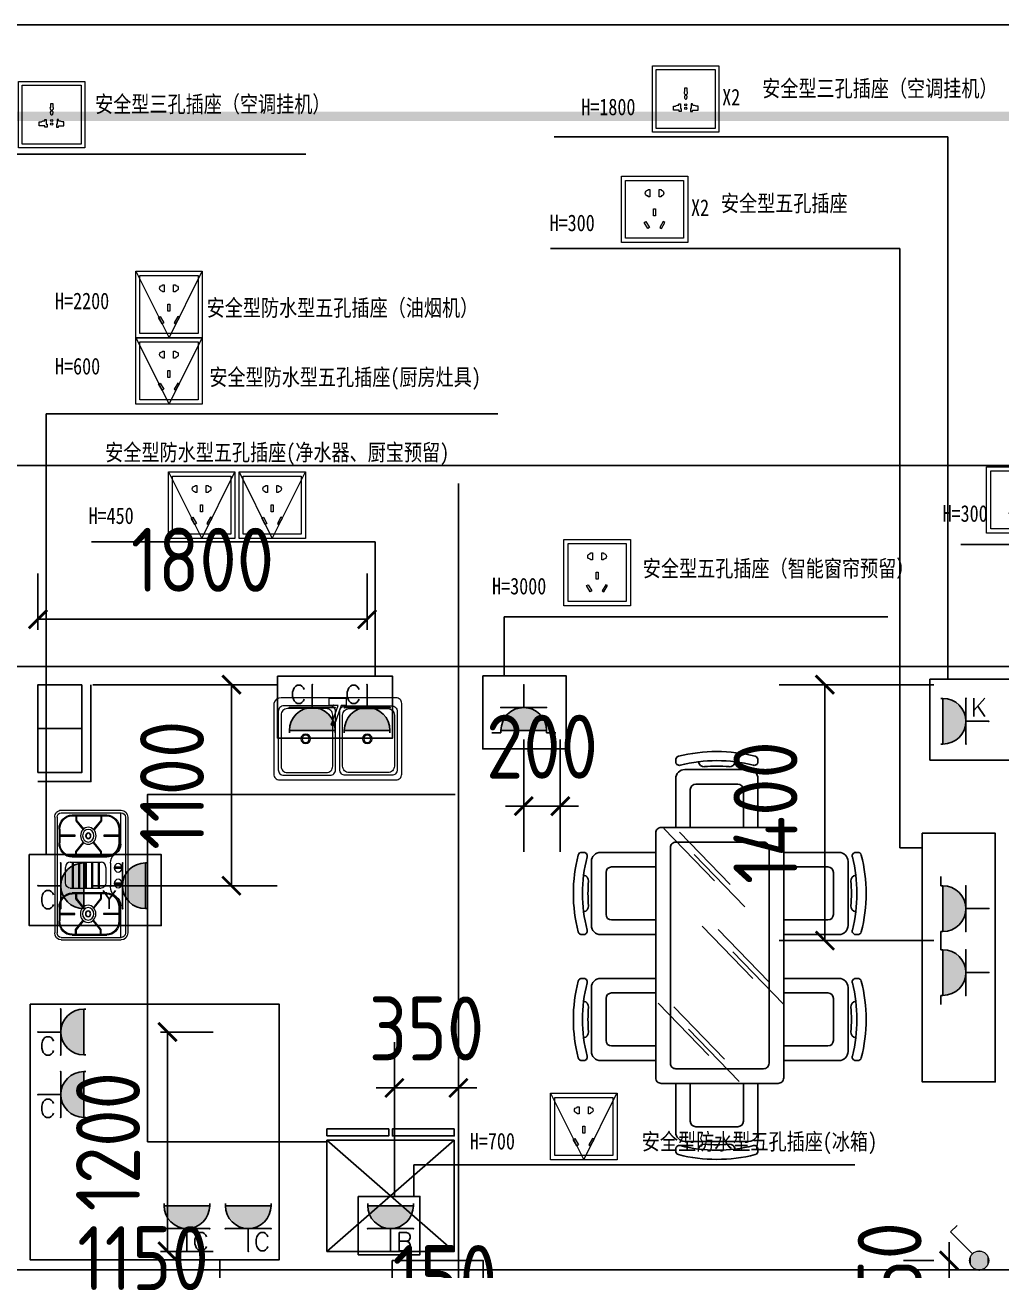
# Model space of a CAD drawing. Extents: x -29700 to 0, y 0 to 131000.
# Drawn here: x -19770 to -14431, y 124188 to 131000 of the extents above; entities that cross this region are included whole.
import ezdxf
from ezdxf.enums import TextEntityAlignment as Align

# ---------------------------------------------------------------- set-up
doc = ezdxf.new("R2010")
doc.units = 0
doc.header["$LTSCALE"] = 1000
doc.header["$MEASUREMENT"] = 0
doc.layers.get('0').update_dxf_attribs({"linetype": 'CONTINUOUS'})
doc.layers.get('Defpoints').update_dxf_attribs({"linetype": 'CONTINUOUS'})
for name, color, linetype, lineweight in [('1-家具、卫生间洁具布置', 8, 'CONTINUOUS', 9), ('1-散水、台阶', 254, 'CONTINUOUS', 9), ('EQUIP-照明', 3, 'CONTINUOUS', 15), ('PS-FNO(图纸空间编号）', 7, 'CONTINUOUS', 15), ('TK-引注', 50, 'CONTINUOUS', 15)]:
    doc.layers.add(name, color=color, linetype=linetype, lineweight=lineweight)
for name, color, linetype in [('DOTE', 1, 'CONTINUOUS'), ('EQUIP-插座', 3, 'CONTINUOUS'), ('TEL_TEXT', 7, 'CONTINUOUS'), ('TK', 4, 'CONTINUOUS'), ('家具', 8, 'CONTINUOUS')]:
    doc.layers.add(name, color=color, linetype=linetype)
doc.styles.add('_TEL_DIM', font='SIMPLEX', dxfattribs={"width": 0.8, "height": 3.5, "bigfont": 'HZTXT'})
doc.styles.add('HZTXT1', font='romans.shx', dxfattribs={"width": 0.7, "bigfont": 'GBHZFS.SHX'})
doc.styles.get("Standard").update_dxf_attribs({"font": 'gbenor.shx', "bigfont": 'gbcbig.shx'})
doc.styles.add('宋体', font='', dxfattribs={"width": 0.75})
doc.styles.get('宋体').set_extended_font_data('SimSun')
doc.dimstyles.get("Standard").update_dxf_attribs({"dimscale": 100, "dimtxt": 3.5, "dimasz": 1, "dimexe": 2.5, "dimexo": 3, "dimgap": 1.5, "dimtad": 1, "dimdec": 0, "dimzin": 0, "dimdsep": 46, "dimtxsty": 'Standard', "dimblk": 'ARCHTICK', "dimcen": 0.09, "dimclrd": 3, "dimclre": 3, "dimclrt": 2, "dimadec": 0, "dimazin": 0, "dimtfac": 1, "dimtdec": 0, "dimtix": 1, "dimtmove": 2, "dimatfit": 3, "dimfxl": 1, "dimtolj": 1, "dimtzin": 0, "dimarcsym": 0})

# ---------------------------------------------------------------- blocks, each defined once
blk = doc.blocks.new('A$C7DEA0922')
at = {"layer": '家具'}
for p, q in [((959.6, 2132.5), (609.6, 2132.5)), ((684.6, 2174.9), (684.6, 2178.1)), ((884.6, 2174.9), (884.6, 2178.1)), ((559.6, 2087.1), (559.6, 2076.8)), ((559.6, 2082.5), (559.6, 1815.6)), ((899.6, 2052.5), (669.6, 2052.5)), ((1009.6, 2076.8), (1009.6, 2087.1)), ((1009.6, 1815.6), (1009.6, 2082.5)), ((639.6, 2022.5), (639.6, 1815.6)), ((929.6, 1815.6), (929.6, 2022.5)), ((494.2, 1809.1), (771.2, 1523)), ((580.5, 1789.3), (857.6, 1503.1)), ((154.4, 1679.6), (144.1, 1679.6)), ((450.4, 1679.6), (148.6, 1679.6)), ((661, 1667.5), (938.1, 1381.4)), ((1150.4, 1679.6), (1452.2, 1679.6)), ((1446.5, 1679.6), (1456.8, 1679.6)), ((98.6, 1629.6), (98.6, 1279.6)), ((178.6, 1569.6), (178.6, 1339.6)), ((450.4, 1599.6), (208.6, 1599.6)), ((1150.4, 1599.6), (1392.2, 1599.6)), ((1422.2, 1569.6), (1422.2, 1339.6)), ((1502.2, 1629.6), (1502.2, 1279.6)), ((56.2, 1554.6), (53, 1554.6)), ((1544.6, 1554.6), (1547.8, 1554.6)), ((56.2, 1354.6), (53, 1354.6)), ((208.6, 1309.6), (450.4, 1309.6)), ((1392.2, 1309.6), (1150.4, 1309.6)), ((1544.6, 1354.6), (1547.8, 1354.6)), ((144.1, 1229.6), (154.4, 1229.6)), ((148.6, 1229.6), (450.4, 1229.6)), ((705.3, 1276.5), (982.3, 990.3)), ((791.6, 1256.6), (1068.6, 970.5)), ((1452.2, 1229.6), (1150.4, 1229.6)), ((1456.8, 1229.6), (1446.5, 1229.6)), ((872.1, 1134.9), (1149.2, 848.7)), ((154.4, 990.2), (144.1, 990.2)), ((450.4, 990.2), (148.6, 990.2)), ((1150.4, 990.2), (1452.2, 990.2)), ((1446.5, 990.2), (1456.8, 990.2)), ((98.6, 940.2), (98.6, 590.2)), ((450.4, 910.2), (208.6, 910.2)), ((1150.4, 910.2), (1392.2, 910.2)), ((1502.2, 940.2), (1502.2, 590.2)), ((56.2, 865.2), (53, 865.2)), ((178.6, 880.2), (178.6, 650.2)), ((463.4, 853.8), (740.4, 567.7)), ((549.7, 834), (826.8, 547.9)), ((1422.2, 880.2), (1422.2, 650.2)), ((1544.6, 865.2), (1547.8, 865.2)), ((630.2, 712.2), (907.3, 426.1)), ((56.2, 665.2), (53, 665.2)), ((208.6, 620.2), (450.4, 620.2)), ((1392.2, 620.2), (1150.4, 620.2)), ((1544.6, 665.2), (1547.8, 665.2)), ((144.1, 540.2), (154.4, 540.2)), ((148.6, 540.2), (450.4, 540.2)), ((1452.2, 540.2), (1150.4, 540.2)), ((1456.8, 540.2), (1446.5, 540.2)), ((559.6, 148.6), (559.6, 415.6)), ((639.6, 208.6), (639.6, 415.6)), ((929.6, 415.6), (929.6, 208.6)), ((1009.6, 415.6), (1009.6, 148.6)), ((559.6, 144.1), (559.6, 154.4)), ((899.6, 178.6), (669.6, 178.6)), ((1009.6, 154.4), (1009.6, 144.1)), ((959.6, 98.6), (609.6, 98.6)), ((684.6, 56.2), (684.6, 53)), ((884.6, 56.2), (884.6, 53))]:
    blk.add_line(p, q, dxfattribs=at)
for points in [[(450.4, 1785.6), (450.4, 445.6, 0.414214), (480.4, 415.6), (1120.4, 415.6, 0.414214), (1150.4, 445.6), (1150.4, 1785.6, 0.414214), (1120.4, 1815.6), (480.4, 1815.6, 0.414214)], [(530.4, 1705.6), (530.4, 525.6, 0.414214), (560.4, 495.6), (1040.4, 495.6, 0.414214), (1070.4, 525.6), (1070.4, 1705.6, 0.414214), (1040.4, 1735.6), (560.4, 1735.6, 0.414214)]]:
    blk.add_lwpolyline(points, format="xyb", close=True, dxfattribs=at)
for centre, radius, start, end in [((579.6, 2185.7), 20, 104.14705, 185.92158), ((529.9, 2180.5), 30, 354.07842, 5.92158), ((784.6, 1372.4), 858.8, 75.85295, 104.14705), ((784.6, 1372.4), 808.8, 75.67863, 104.32137), ((989.6, 2185.7), 20, 354.07842, 75.85295), ((1039.4, 2180.5), 30, 174.07842, 185.92158), ((579.6, 2175.4), 20, 174.07842, 284.32137), ((609.6, 2082.5), 50, 90, 180), ((714.6, 2178.1), 30, 186.02809, 274.96535), ((784.6, 1372.4), 778.8, 85.03465, 94.96535), ((854.6, 2178.1), 30, 265.03465, 353.97191), ((959.6, 2082.5), 50, 360, 90), ((989.6, 2175.4), 20, 255.67863, 5.92158), ((669.6, 2022.5), 30, 90, 180), ((899.6, 2022.5), 30, 360, 90), ((858.7, 1454.6), 858.8, 165.85295, 194.14705), ((45.4, 1659.6), 20, 84.07842, 165.85295), ((50.6, 1709.3), 30, 264.07842, 275.92158), ((858.7, 1454.6), 808.8, 165.67863, 194.32137), ((55.8, 1659.6), 20, 345.67863, 95.92158), ((148.6, 1629.6), 50, 90, 180), ((1452.2, 1629.6), 50, 0, 90), ((1545.1, 1659.6), 20, 84.07842, 194.32137), ((742.1, 1454.6), 808.8, 345.67863, 14.32137), ((1550.3, 1709.3), 30, 264.07842, 275.92158), ((1555.4, 1659.6), 20, 14.14705, 95.92158), ((742.1, 1454.6), 858.8, 345.85295, 14.14705), ((208.6, 1569.6), 30, 90, 180), ((1392.2, 1569.6), 30, 0, 90), ((53, 1524.6), 30, 355.03465, 83.97191), ((858.7, 1454.6), 778.8, 175.03465, 184.96535), ((1547.8, 1524.6), 30, 96.02809, 184.96535), ((742.1, 1454.6), 778.8, 355.03465, 4.96535), ((53, 1384.6), 30, 276.02809, 4.96535), ((1547.8, 1384.6), 30, 175.03465, 263.97191), ((208.6, 1339.6), 30, 180, 270), ((1392.2, 1339.6), 30, 270, 0), ((45.4, 1249.6), 20, 194.14705, 275.92158), ((50.6, 1199.9), 30, 84.07842, 95.92158), ((55.8, 1249.6), 20, 264.07842, 14.32137), ((148.6, 1279.6), 50, 180, 270), ((1452.2, 1279.6), 50, 270, 0), ((1545.1, 1249.6), 20, 165.67863, 275.92158), ((1550.3, 1199.9), 30, 84.07842, 95.92158), ((1555.4, 1249.6), 20, 264.07842, 345.85295), ((858.7, 765.2), 858.8, 165.85295, 194.14705), ((45.4, 970.2), 20, 84.07842, 165.85295), ((50.6, 1020), 30, 264.07842, 275.92158), ((858.7, 765.2), 808.8, 165.67863, 194.32137), ((55.8, 970.2), 20, 345.67863, 95.92158), ((148.6, 940.2), 50, 90, 180), ((1452.2, 940.2), 50, 0, 90), ((1545.1, 970.2), 20, 84.07842, 194.32137), ((742.1, 765.2), 808.8, 345.67863, 14.32137), ((1550.3, 1020), 30, 264.07842, 275.92158), ((1555.4, 970.2), 20, 14.14705, 95.92158), ((742.1, 765.2), 858.8, 345.85295, 14.14705), ((208.6, 880.2), 30, 90, 180), ((1392.2, 880.2), 30, 0, 90), ((53, 835.2), 30, 355.03465, 83.97191), ((858.7, 765.2), 778.8, 175.03465, 184.96535), ((1547.8, 835.2), 30, 96.02809, 184.96535), ((742.1, 765.2), 778.8, 355.03465, 4.96535), ((53, 695.2), 30, 276.02809, 4.96535), ((1547.8, 695.2), 30, 175.03465, 263.97191), ((208.6, 650.2), 30, 180, 270), ((1392.2, 650.2), 30, 270, 0), ((45.4, 560.2), 20, 194.14705, 275.92158), ((55.8, 560.2), 20, 264.07842, 14.32137), ((148.6, 590.2), 50, 180, 270), ((1452.2, 590.2), 50, 270, 0), ((1545.1, 560.2), 20, 165.67863, 275.92158), ((1555.4, 560.2), 20, 264.07842, 345.85295), ((50.6, 510.5), 30, 84.07842, 95.92158), ((1550.3, 510.5), 30, 84.07842, 95.92158), ((669.6, 208.6), 30, 180, 270), ((899.6, 208.6), 30, 270, 0), ((609.6, 148.6), 50, 180, 270), ((959.6, 148.6), 50, 270, 0), ((579.6, 55.8), 20, 75.67863, 185.92158), ((784.6, 858.7), 808.8, 255.67863, 284.32137), ((714.6, 53), 30, 85.03465, 173.97191), ((784.6, 858.7), 778.8, 265.03465, 274.96535), ((854.6, 53), 30, 6.02809, 94.96535), ((989.6, 55.8), 20, 354.07842, 104.32137), ((579.6, 45.4), 20, 174.07842, 255.85295), ((529.9, 50.6), 30, 354.07842, 5.92158), ((784.6, 858.7), 858.8, 255.85295, 284.14705), ((989.6, 45.4), 20, 284.14705, 5.92158), ((1039.4, 50.6), 30, 174.07842, 185.92158)]:
    blk.add_arc(centre, radius, start, end, dxfattribs=at)
blk = doc.blocks.new('A$C1492080E')
at = {"layer": '家具'}
for p, q in [((670, 0), (62.5, 696)), ((670, 696), (62.5, 0))]:
    blk.add_line(p, q, dxfattribs=at)
for points in [[(38.2, 696), (0, 696), (0, 358), (38.2, 358)], [(62.5, 0), (670, 0), (670, 696), (62.5, 696)], [(0, 0), (38.2, 0), (38.2, 338), (0, 338)]]:
    blk.add_lwpolyline(points, close=True, dxfattribs=at)
blk = doc.blocks.new('A$C750C4C91')
at = {"layer": '1-散水、台阶', "color": 0, "extrusion": (0, 0, -1)}
for points in [[(-700, 407.5), (-700, 418.2, -0.414214), (-668.5, 449.7), (-41.5, 449.7, -0.354124), (0, 418.2), (0, 31.5, -0.414214), (-31.5, 0), (-668.5, 0, -0.414214), (-700, 31.5), (-700, 407.5)], [(-316.9, 308.8), (-317.2, 309.5), (-352.3, 407.3), (-330.4, 407.3, 0.057541), (-326.1, 409.4), (-326.1, 407.3), (-303.4, 407.3), (-303.4, 447.7), (-326.1, 447.7), (-326.1, 446.3, 0.168143), (-330.6, 447.7), (-397.1, 447.7), (-397.1, 407.3), (-369.5, 407.3), (-332.4, 304), (-332.1, 303.3)]]:
    blk.add_lwpolyline(points, format="xyb", dxfattribs=at)
for points in [[(-54.9, 25.3), (-308.1, 25.3, -0.414214), (-338.1, 55.3), (-338.1, 375, -0.414214), (-308.1, 405), (-54.9, 405, -0.414214), (-24.9, 375), (-24.9, 55.3, -0.414214)], [(-74.9, 40.3), (-288.1, 40.3, -0.414214), (-323.1, 75.3), (-323.1, 355, -0.414214), (-288.1, 390), (-74.9, 390, -0.414214), (-39.9, 355), (-39.9, 75.3, -0.414214)], [(-645, 25.3), (-391.8, 25.3, 0.414214), (-361.8, 55.3), (-361.8, 375, 0.414214), (-391.8, 405), (-645, 405, 0.414214), (-675, 375), (-675, 55.3, 0.414214)], [(-625, 40.3), (-411.8, 40.3, 0.414214), (-376.8, 75.3), (-376.8, 355, 0.414214), (-411.8, 390), (-625, 390, 0.414214), (-660, 355), (-660, 75.3, 0.414214)]]:
    blk.add_lwpolyline(points, format="xyb", close=True, dxfattribs=at)
for centre, radius in [((-175, 224.7), 26), ((-175, 224.7), 19.5), ((-511.9, 224.7), 26), ((-511.9, 224.7), 19.5)]:
    blk.add_circle(centre, radius, dxfattribs=at)
for centre, radius, start, end in [((-324.1, 304.9), 9.11, 209.09018, 10.45701), ((-320.6, 305), 5.61, 15.60113, 52.94879), ((-324.3, 305.3), 8.13, 194.72799, 24.8192), ((-327, 302.7), 5.61, 166.5984, 203.94606)]:
    blk.add_arc(centre, radius, start, end, dxfattribs=at)
blk = doc.blocks.new('140-100base（标准层）$0$双炉平面')
for p, q in [((-355, 364.4), (-355, 137.8)), ((-341, 364.4), (-341, 137.8)), ((316, 400), (-316, 400)), ((316, 387.2), (-316, 387.2)), ((-176.1, 376.4), (-251, 376.4)), ((-176.1, 371.4), (-251, 371.4)), ((-209.7, 371.4), (-214.9, 371.4)), ((-214.9, 371.4), (-214.9, 289.4)), ((-209.7, 289.6), (-209.7, 371.4)), ((-42.1, 341.4), (42.1, 341.4)), ((251, 376.4), (176.1, 376.4)), ((251, 371.4), (176.1, 371.4)), ((217.4, 370.4), (212.3, 370.4)), ((212.3, 370.4), (212.3, 288.4)), ((217.4, 288.6), (217.4, 370.4)), ((341, 364.4), (341, 137.8)), ((355, 364.4), (355, 137.8)), ((-329.1, 305.3), (-329.1, 115.5)), ((-323.6, 305.3), (-323.6, 115.5)), ((-323.6, 285.4), (-297.6, 285.4)), ((-323.6, 281.2), (-299.4, 281.2)), ((-299.4, 281.2), (-251.6, 242.2)), ((-297.6, 285.4), (-248.5, 245.4)), ((-214.9, 289.4), (-209.7, 289.6)), ((-130.8, 285.4), (-179.9, 245.4)), ((-129, 281.2), (-176.8, 242.2)), ((-103.6, 285.4), (-130.8, 285.4)), ((-103.6, 281.2), (-129, 281.2)), ((-103.6, 115.5), (-103.6, 305.3)), ((-98.1, 115.5), (-98.1, 305.3)), ((-71.4, 314.8), (-71.4, 146.5)), ((71.4, 305), (-71.4, 305)), ((-71.4, 297.5), (71.4, 297.5)), ((71.4, 314.8), (71.4, 146.5)), ((98.1, 115.5), (98.1, 305.3)), ((103.6, 115.5), (103.6, 305.3)), ((103.6, 284.4), (129.5, 284.4)), ((103.6, 280.2), (127.8, 280.2)), ((127.8, 280.2), (175.6, 241.2)), ((129.5, 284.4), (178.7, 244.4)), ((212.3, 288.4), (217.4, 288.6)), ((296.4, 284.4), (247.2, 244.4)), ((298.2, 280.2), (250.3, 241.2)), ((323.6, 284.4), (296.4, 284.4)), ((323.6, 280.2), (298.2, 280.2)), ((323.6, 305.3), (323.6, 115.5)), ((329.1, 305.3), (329.1, 115.5)), ((-248.5, 245.4), (-251.6, 242.2)), ((-176.8, 242.2), (-179.9, 245.4)), ((71.4, 269.7), (-71.4, 269.7)), ((-71.4, 262.2), (71.4, 262.2)), ((71.4, 233.3), (-71.4, 233.3)), ((-71.4, 225.8), (71.4, 225.8)), ((178.7, 244.4), (175.6, 241.2)), ((250.3, 241.2), (247.2, 244.4)), ((-355, 137.8), (-355, 35.6)), ((-341, 137.8), (-341, 35.6)), ((-323.6, 149.5), (-299.4, 149.5)), ((-323.6, 145.3), (-297.6, 145.3)), ((-299.4, 149.5), (-251.6, 188.5)), ((-297.6, 145.3), (-248.5, 185.3)), ((-251.6, 188.5), (-248.5, 185.3)), ((-179.9, 185.3), (-176.8, 188.5)), ((-130.8, 145.3), (-179.9, 185.3)), ((-129, 149.5), (-176.8, 188.5)), ((-103.6, 145.3), (-130.8, 145.3)), ((-103.6, 149.5), (-129, 149.5)), ((71.4, 198), (-71.4, 198)), ((-71.4, 190.5), (71.4, 190.5)), ((71.4, 161.6), (-71.4, 161.6)), ((-71.4, 154.1), (71.4, 154.1)), ((103.6, 148.5), (127.8, 148.5)), ((103.6, 144.3), (129.5, 144.3)), ((127.8, 148.5), (175.6, 187.5)), ((129.5, 144.3), (178.7, 184.3)), ((175.6, 187.5), (178.7, 184.3)), ((247.2, 184.3), (250.3, 187.5)), ((296.4, 144.3), (247.2, 184.3)), ((298.2, 148.5), (250.3, 187.5)), ((323.6, 144.3), (296.4, 144.3)), ((323.6, 148.5), (298.2, 148.5)), ((341, 137.8), (341, 35.6)), ((355, 137.8), (355, 35.6)), ((-209.4, 132.9), (-214.6, 132.9)), ((-214.6, 132.9), (-214.6, 49.5)), ((-209.4, 49.5), (-209.4, 132.9)), ((-118.4, 63.7), (-113.4, 70.8)), ((64.9, 95.4), (-64, 95.4)), ((-44.7, 73.5), (-50.7, 73.5)), ((-50.7, 73.5), (-50.7, 33.3)), ((-44.7, 33.3), (-44.7, 73.5)), ((42.1, 119.8), (-42.1, 119.8)), ((42.9, 73.5), (36.9, 73.5)), ((36.9, 73.5), (36.9, 33.3)), ((42.9, 33.3), (42.9, 73.5)), ((114.2, 70.8), (119.3, 63.7)), ((217.8, 131.9), (212.6, 131.9)), ((212.6, 131.9), (212.6, 48.5)), ((217.8, 48.5), (217.8, 131.9)), ((-341, 39.1), (-167.7, 39.1)), ((316, 12.8), (-316, 12.8)), ((316, 0), (-316, 0)), ((-176.1, 49.4), (-251, 49.4)), ((-176.1, 44.4), (-251, 44.4)), ((-214.6, 49.5), (-209.4, 49.5)), ((-50.7, 33.3), (-44.7, 33.3)), ((36.9, 33.3), (42.9, 33.3)), ((168.6, 39.1), (341, 39.1)), ((251, 49.4), (176.1, 49.4)), ((251, 44.4), (176.1, 44.4)), ((212.6, 48.5), (217.8, 48.5))]:
    blk.add_line(p, q)
at = {"extrusion": (0, 0, -1)}
for centre, major_axis, start_param, end_param in [((-316, 364.4), (39, 0), 3.141593, 4.712389), ((-316, 364.4), (-25, 0), 0, 1.570796), ((-251, 305.3), (-78, 0), 0, 1.570796), ((-251, 305.3), (-72.6, 0), 0, 1.570796), ((-176.1, 305.3), (78, 0), -1.570796, 0), ((-176.1, 305.3), (72.6, 0), -1.570796, 0), ((-42.1, 314.8), (29.3, 0), 3.141593, 4.712389), ((176.1, 305.3), (-78, 0), 0, 1.570796), ((176.1, 305.3), (-72.6, 0), 0, 1.570796), ((251, 305.3), (78, 0), -1.570796, 0), ((251, 305.3), (72.6, 0), -1.570796, 0), ((316, 364.4), (-39, 0), 1.570796, 3.141593), ((316, 364.4), (25, 0), -1.570796, 0), ((-42.1, 146.5), (-29.3, 0), 4.712389, 6.283185), ((-251, 115.5), (78, 0), 1.570796, 3.141593), ((-251, 115.5), (72.6, 0), 1.570796, 3.141593), ((-251, 115.5), (72.6, 0), 1.570796, 3.141593), ((-176.1, 115.5), (-72.6, 0), 3.141593, 4.712389), ((-176.1, 115.5), (-78, 0), 3.141593, 4.712389), ((-64, 42.1), (-58.5, 0), 0.568812, 1.570796), ((-46.1, 53), (23.1, 0), 1.570796326794903, 7.853981633974489), ((39.6, 53), (23.1, 0), 1.570796326794887, 7.853981633974474), ((64.9, 42.1), (58.5, 0), -1.570796, -0.568812), ((176.1, 115.5), (78, 0), 1.570796, 3.141593), ((176.1, 115.5), (72.6, 0), 1.570796, 3.141593), ((251, 115.5), (-72.6, 0), 3.141593, 4.712389), ((251, 115.5), (-78, 0), 3.141593, 4.712389), ((-316, 35.6), (-39, 0), 4.712389, 6.283185), ((-316, 35.6), (25, 0), 1.570796, 3.141593), ((-167.7, 92.4), (-58.5, 0), 3.710405, 4.712389), ((168.6, 92.4), (58.5, 0), 1.570796, 2.57278), ((316, 35.6), (-25, 0), 3.141593, 4.712389), ((316, 35.6), (39, 0), 0, 1.570796)]:
    blk.add_ellipse(centre, major_axis=major_axis, ratio=0.911111, start_param=start_param, end_param=end_param, dxfattribs=at)
for centre, major_axis, start_param, end_param in [((42.1, 314.8), (-29.3, 0), 3.141593, 4.712389), ((42.1, 146.5), (29.3, 0), 4.712389, 6.283185)]:
    blk.add_ellipse(centre, major_axis=major_axis, ratio=0.911111, start_param=start_param, end_param=end_param)
for centre, major_axis in [((-212.1, 217.2), (-46.7, 0)), ((-212.1, 217.2), (-34.2, 0)), ((-212.1, 217.2), (-16, 0)), ((-212.1, 217.2), (-13.8, 0)), ((215, 216.2), (-46.7, 0)), ((215, 216.2), (-34.2, 0)), ((215, 216.2), (-16, 0)), ((215, 216.2), (-13.8, 0))]:
    blk.add_ellipse(centre, major_axis=major_axis, ratio=0.911111, dxfattribs=at)
blk = doc.blocks.new('；u；')
at = {"color": 251}
blk.add_lwpolyline([(69126.2, -74798.5), (64726.2, -74798.5), (64726.2, -62398.5), (78926.2, -62398.5), (78926.2, -74798.5), (74526.2, -74798.5)], dxfattribs=at)
at = {"layer": '1-家具、卫生间洁具布置', "color": 251, "lineweight": -3}
for points in [[(69466.2, -63598.5), (69226.2, -63598.5), (69226.2, -63838.5), (69466.2, -63838.5)], [(69466.2, -63838.5), (69226.2, -63838.5), (69226.2, -64078.5), (69466.2, -64078.5)]]:
    blk.add_lwpolyline(points, close=True, dxfattribs=at)
blk.add_lwpolyline([(69226.2, -64128.5), (69516.2, -64128.5), (69516.2, -63598.5)], dxfattribs=at)
at = {"layer": 'DOTE', "color": 251}
for p, q in [((71526.2, -66898.5), (71526.2, -62498.5)), ((64826.2, -63498.5), (78826.2, -63498.5)), ((64826.2, -66798.5), (78826.2, -66798.5))]:
    blk.add_line(p, q, dxfattribs=at)
at = {"layer": '家具', "color": 251}
blk.add_lwpolyline([(71507.4, -64198.5), (69826.2, -64198.5), (69826.2, -66098.5), (70806.6, -66098.5)], dxfattribs=at)
at = {"layer": '1-家具、卫生间洁具布置', "color": 251, "lineweight": -3}
blk.add_blockref('A$C750C4C91', (70515.6, -64119.3), dxfattribs=at)
at = {"layer": '1-家具、卫生间洁具布置', "color": 251, "lineweight": -3, "rotation": 90.00002347127139}
blk.add_blockref('140-100base（标准层）$0$双炉平面', (69717.7, -64639.8), dxfattribs=at)
at = {"layer": '1-家具、卫生间洁具布置', "color": 251, "lineweight": -3, "xscale": -1, "rotation": 90}
blk.add_blockref('A$C1492080E', (71502.6, -66028.4), dxfattribs=at)
at = {"layer": '家具', "color": 251}
blk.add_blockref('A$C7DEA0922', (72154.6, -66195.1), dxfattribs=at)
blk = doc.blocks.new('$equip$00001240')
for p, q in [((-0.5, 1.05), (-0.7, 1.05)), ((-0.5, 1.05), (-0.5, 1)), ((-0.5, 1), (0.5, 1)), ((0.5, 1.05), (0.7, 1.05)), ((0.5, 1.05), (0.5, 1)), ((-0.5, 0.5), (0.5, 0.5)), ((0, 0.5), (0, 0))]:
    blk.add_line(p, q)
blk.add_arc((0, 1), 0.5, 180, 0)
for points in [[(0.433, 0.75), (-0.433, 0.75), (0.5, 1), (-0.5, 1)], [(0.25, 0.567), (-0.25, 0.567), (0.433, 0.75), (-0.433, 0.75)], [(0, 0.5), (0, 0.5), (0.25, 0.567), (-0.25, 0.567)]]:
    blk.add_solid(points)
at = {"layer": 'EQUIP-照明'}
for p in [(0, 1), (-0.5, 0.5), (0.5, 0.5), (0, 0)]:
    blk.add_point(p, dxfattribs=at)
at = {"layer": 'EQUIP-照明', "flags": 9}
blk.add_attdef('A', (0, 0), '', height=0.00002, dxfattribs=at)
blk = doc.blocks.new('_ArchTick')
at = {"color": 0, "linetype": 'ByBlock', "const_width": 0.15}
blk.add_lwpolyline([(-0.5, -0.5), (0.5, 0.5)], dxfattribs=at)
blk = doc.blocks.new('*D64')
at = {"color": 3, "lineweight": -2, "transparency": 16777216}
for p, q in [((-14798.9, 127390.7), (-15644.8, 127390.7)), ((-15394.8, 127390.7), (-15394.8, 125990.7)), ((-14798.9, 125990.7), (-15644.8, 125990.7))]:
    blk.add_line(p, q, dxfattribs=at)
at = {"layer": 'Defpoints', "color": 0, "transparency": 16777216}
for p in [(-14498.9, 127390.7), (-15394.8, 125990.7), (-14498.9, 125990.7)]:
    blk.add_point(p, dxfattribs=at)
at = {"color": 3, "lineweight": -2, "transparency": 16777216, "xscale": 100, "yscale": 100, "zscale": 100}
for p, rotation in [((-15394.8, 127390.7), 90), ((-15394.8, 125990.7), 270)]:
    blk.add_blockref('_ArchTick', p, dxfattribs=dict(at, rotation=rotation))
at = {"color": 2, "transparency": 16777216, "insert": (-15719.8, 126690.7), "char_height": 350, "attachment_point": 5, "rotation": 90}
blk.add_mtext('\\A1;1400', dxfattribs=at)
blk = doc.blocks.new('*D72')
at = {"color": 3, "lineweight": -2, "transparency": 16777216}
for p, q in [((-17041.9, 127090.7), (-17041.9, 126476.6)), ((-16841.9, 127090.7), (-16841.9, 126476.6)), ((-17041.9, 126726.6), (-17141.9, 126726.6)), ((-16841.9, 126726.6), (-17041.9, 126726.6)), ((-16841.9, 126726.6), (-16741.9, 126726.6))]:
    blk.add_line(p, q, dxfattribs=at)
at = {"layer": 'Defpoints', "color": 0, "transparency": 16777216}
for p in [(-17041.9, 127390.7), (-16841.9, 127390.7), (-17041.9, 126726.6)]:
    blk.add_point(p, dxfattribs=at)
at = {"color": 3, "lineweight": -2, "transparency": 16777216, "xscale": 100, "yscale": 100, "zscale": 100}
blk.add_blockref('_ArchTick', (-17041.9, 126726.6), dxfattribs=at)
at = {"color": 3, "lineweight": -2, "transparency": 16777216, "xscale": 100, "yscale": 100, "zscale": 100, "rotation": 180}
blk.add_blockref('_ArchTick', (-16841.9, 126726.6), dxfattribs=at)
at = {"color": 2, "transparency": 16777216, "insert": (-16941.9, 127051.6), "char_height": 350, "attachment_point": 5}
blk.add_mtext('\\A1;200', dxfattribs=at)
blk = doc.blocks.new('$equip$00001764')
for p, q in [((-0.5, 1.05), (-0.5, 1)), ((-0.5, 1), (0.5, 1)), ((0.5, 1.05), (0.5, 1)), ((0.5, 0.5), (-0.5, 0.5)), ((0, 0.5), (0, 0))]:
    blk.add_line(p, q)
blk.add_arc((0, 1), 0.5, 180, 0)
for p in [(-0.5, 0.5), (0.5, 0.5), (0, 0)]:
    blk.add_point(p)
for points in [[(0.433, 0.75), (-0.433, 0.75), (0.5, 1), (-0.5, 1)], [(0.25, 0.567), (-0.25, 0.567), (0.433, 0.75), (-0.433, 0.75)], [(0, 0.5), (0, 0.5), (0.25, 0.567), (-0.25, 0.567)]]:
    blk.add_solid(points)
at = {"color": 7, "style": '_TEL_DIM'}
blk.add_attdef('$TEXT$', text='', height=0.4, dxfattribs=at).set_placement((0.303, 0.211), align=Align.MIDDLE_CENTER)
at = {"color": 7, "style": '_TEL_DIM', "flags": 1}
blk.add_attdef('A', text='', height=0.00002, dxfattribs=at).set_placement((0, 0), align=Align.MIDDLE_CENTER)
blk = doc.blocks.new('VGT')
at = {"color": 8, "linetype": 'ByBlock'}
for p, q in [((4710.47, -222.1), (4710.23, -222.1)), ((4710.23, -222.1), (4710.23, -222.41)), ((4710.31, -222.77), (4710.31, -222.66)), ((4710.39, -222.77), (4710.39, -222.66)), ((4710.47, -222.41), (4710.47, -222.1)), ((4709.23, -224.1), (4709.23, -223.74)), ((4709.23, -223.74), (4709.42, -223.74)), ((4709.73, -223.65), (4709.73, -223.51)), ((4709.73, -223.51), (4709.86, -223.51)), ((4709.86, -223.51), (4709.86, -223.95)), ((4709.86, -223.95), (4709.93, -223.95)), ((4709.93, -223.95), (4709.93, -224.21)), ((4710.84, -223.95), (4710.77, -223.95)), ((4710.77, -223.95), (4710.77, -224.21)), ((4710.97, -223.51), (4710.84, -223.51)), ((4710.84, -223.51), (4710.84, -223.95)), ((4710.97, -223.65), (4710.97, -223.51)), ((4711.46, -223.74), (4711.28, -223.74)), ((4711.46, -224.1), (4711.46, -223.74)), ((4709.74, -224.1), (4709.23, -224.1)), ((4709.74, -224.21), (4709.74, -224.1)), ((4709.93, -224.21), (4709.74, -224.21)), ((4710.77, -224.21), (4710.96, -224.21)), ((4710.96, -224.21), (4710.96, -224.1)), ((4710.96, -224.1), (4711.46, -224.1))]:
    blk.add_line(p, q, dxfattribs=at)
at = {"color": 4, "linetype": 'ByBlock'}
blk.add_lwpolyline([(4707.35, -220.07), (4713.35, -220.07), (4713.35, -226.07), (4707.35, -226.07)], close=True, dxfattribs=at)
at = {"color": 8, "linetype": 'ByBlock'}
blk.add_lwpolyline([(4707.68, -220.4), (4713.02, -220.4), (4713.02, -225.74), (4707.68, -225.74)], close=True, dxfattribs=at)
for centre in [(4710.35, -223.61), (4710.35, -223.93)]:
    blk.add_circle(centre, 0.102, dxfattribs=at)
for centre, radius, start, end in [((4710.35, -222.51), 0.158, 139.52, 254.4882), ((4710.34, -222.89), 0.123, 106.1346, 217.7774), ((4710.35, -222.51), 0.158, 285.5118, 40.48), ((4710.36, -222.89), 0.123, 322.2226, 73.8654), ((4709.67, -224.08), 0.426, 82.5419, 126.8427), ((4710.65, -222.9), 0.412, 189.4104, 205.0196), ((4710.36, -223), 0.11, 223.6839, 266.1864), ((4710.34, -223), 0.11, 273.8136, 316.3161), ((4710.05, -222.9), 0.412, 334.9804, 350.5896), ((4711.03, -224.08), 0.426, 53.1573, 97.4581)]:
    blk.add_arc(centre, radius, start, end, dxfattribs=at)
blk = doc.blocks.new('A$C1DE95F60')
at = {"color": 4, "linetype": 'ByBlock'}
blk.add_lwpolyline([(-8, 6), (-8, 0), (-2, 0), (-2, 6)], close=True, dxfattribs=at)
at = {"color": 8, "linetype": 'ByBlock'}
for points in [[(-7.62, 5.62), (-7.62, 0.38), (-2.37, 0.38), (-2.37, 5.62)], [(-4.9, 3.04), (-5.08, 3.04), (-5.08, 2.4), (-4.9, 2.4)], [(-5.93, 1.82), (-5.78, 1.9), (-5.46, 1.35), (-5.61, 1.26)], [(-4.05, 1.82), (-4.2, 1.9), (-4.52, 1.35), (-4.37, 1.26)]]:
    blk.add_lwpolyline(points, close=True, dxfattribs=at)
for points in [[(-5.58, 4.72, 1), (-5.58, 4.21), (-5.58, 4.14), (-5.41, 4.14), (-5.41, 4.78), (-5.58, 4.78)], [(-4.4, 4.72), (-4.4, 4.78), (-4.57, 4.78), (-4.57, 4.14), (-4.4, 4.14), (-4.4, 4.21, 1)]]:
    blk.add_lwpolyline(points, format="xyb", close=True, dxfattribs=at)
blk = doc.blocks.new('*D100')
at = {"color": 3, "lineweight": -2, "transparency": 16777216}
for p, q in [((-14715.7, 124240.6), (-14715.7, 124340.6)), ((-14798.9, 124240.6), (-14965.7, 124240.6)), ((-14715.7, 124090.7), (-14715.7, 124240.6)), ((-14798.9, 124090.7), (-14965.7, 124090.7)), ((-14715.7, 124090.7), (-14715.7, 123990.7))]:
    blk.add_line(p, q, dxfattribs=at)
at = {"layer": 'Defpoints', "color": 0, "transparency": 16777216}
for p in [(-14715.7, 124240.6), (-14498.9, 124240.6), (-14498.9, 124090.7)]:
    blk.add_point(p, dxfattribs=at)
at = {"color": 3, "lineweight": -2, "transparency": 16777216, "xscale": 100, "yscale": 100, "zscale": 100}
for p, rotation in [((-14715.7, 124240.6), 270), ((-14715.7, 124090.7), 90)]:
    blk.add_blockref('_ArchTick', p, dxfattribs=dict(at, rotation=rotation))
at = {"color": 2, "transparency": 16777216, "insert": (-15040.7, 124165.6), "char_height": 350, "attachment_point": 5, "rotation": 90}
blk.add_mtext('\\A1;150', dxfattribs=at)
blk = doc.blocks.new('*D101')
at = {"color": 3, "lineweight": -2, "transparency": 16777216}
for p, q in [((-17548.9, 123825.3), (-17648.9, 123825.3)), ((-17398.9, 123825.3), (-17548.9, 123825.3)), ((-17548.9, 123790.7), (-17548.9, 123575.3)), ((-17398.9, 123825.3), (-17298.9, 123825.3)), ((-17398.9, 123790.7), (-17398.9, 123575.3))]:
    blk.add_line(p, q, dxfattribs=at)
at = {"layer": 'Defpoints', "color": 0, "transparency": 16777216}
for p in [(-17548.9, 124090.7), (-17398.9, 124090.7), (-17548.9, 123825.3)]:
    blk.add_point(p, dxfattribs=at)
at = {"color": 3, "lineweight": -2, "transparency": 16777216, "xscale": 100, "yscale": 100, "zscale": 100}
blk.add_blockref('_ArchTick', (-17548.9, 123825.3), dxfattribs=at)
at = {"color": 3, "lineweight": -2, "transparency": 16777216, "xscale": 100, "yscale": 100, "zscale": 100, "rotation": 180}
blk.add_blockref('_ArchTick', (-17398.9, 123825.3), dxfattribs=at)
at = {"color": 2, "transparency": 16777216, "insert": (-17473.9, 124150.3), "char_height": 350, "attachment_point": 5}
blk.add_mtext('\\A1;150', dxfattribs=at)
blk = doc.blocks.new('$equip$00001962')
for p, q in [((0.147, 0.356), (0.625, 0.833)), ((0.625, 0.833), (0.766, 0.692))]:
    blk.add_line(p, q)
blk.add_circle((0, 0.208), 0.208)
for p in [(0, 0.417), (-0.208, 0.208), (0, 0), (0.208, 0.208)]:
    blk.add_point(p)
for points in [[(-0.18, 0.313), (0.18, 0.313), (-0.208, 0.208), (0.208, 0.208)], [(-0.104, 0.389), (0.104, 0.389), (-0.18, 0.313), (0.18, 0.313)], [(0, 0.417), (0, 0.417), (-0.104, 0.389), (0.104, 0.389)], [(-0.18, 0.104), (0.18, 0.104), (-0.208, 0.208), (0.208, 0.208)], [(-0.104, 0.028), (0.104, 0.028), (-0.18, 0.104), (0.18, 0.104)], [(0, 0), (0, 0), (-0.104, 0.028), (0.104, 0.028)]]:
    blk.add_solid(points)
at = {"layer": 'TEL_TEXT', "style": '_TEL_DIM', "flags": 1}
blk.add_attdef('A', text='', height=0.00002, dxfattribs=at).set_placement((0, 0), align=Align.MIDDLE_CENTER)
blk = doc.blocks.new('*D102')
at = {"color": 3, "lineweight": -2, "transparency": 16777216}
for p, q in [((-17748.9, 124590.7), (-17748.9, 125435)), ((-17398.9, 124590.7), (-17398.9, 125435)), ((-17748.9, 125185), (-17848.9, 125185)), ((-17398.9, 125185), (-17748.9, 125185)), ((-17398.9, 125185), (-17298.9, 125185))]:
    blk.add_line(p, q, dxfattribs=at)
at = {"layer": 'Defpoints', "color": 0, "transparency": 16777216}
for p in [(-17748.9, 125185), (-17748.9, 124290.7), (-17398.9, 124290.7)]:
    blk.add_point(p, dxfattribs=at)
at = {"color": 3, "lineweight": -2, "transparency": 16777216, "xscale": 100, "yscale": 100, "zscale": 100}
blk.add_blockref('_ArchTick', (-17748.9, 125185), dxfattribs=at)
at = {"color": 3, "lineweight": -2, "transparency": 16777216, "xscale": 100, "yscale": 100, "zscale": 100, "rotation": 180}
blk.add_blockref('_ArchTick', (-17398.9, 125185), dxfattribs=at)
at = {"color": 2, "transparency": 16777216, "insert": (-17573.9, 125510), "char_height": 350, "attachment_point": 5}
blk.add_mtext('\\A1;350', dxfattribs=at)
blk = doc.blocks.new('*D103')
at = {"color": 3, "lineweight": -2, "transparency": 16777216}
for p, q in [((-19398.9, 127390.7), (-18390.6, 127390.7)), ((-18640.6, 127390.7), (-18640.6, 126290.7)), ((-19398.9, 126290.7), (-18390.6, 126290.7))]:
    blk.add_line(p, q, dxfattribs=at)
at = {"layer": 'Defpoints', "color": 0, "transparency": 16777216}
for p in [(-19698.9, 127390.7), (-19698.9, 126290.7), (-18640.6, 126290.7)]:
    blk.add_point(p, dxfattribs=at)
at = {"color": 3, "lineweight": -2, "transparency": 16777216, "xscale": 100, "yscale": 100, "zscale": 100}
for p, rotation in [((-18640.6, 127390.7), 90), ((-18640.6, 126290.7), 270)]:
    blk.add_blockref('_ArchTick', p, dxfattribs=dict(at, rotation=rotation))
at = {"color": 2, "transparency": 16777216, "insert": (-18965.6, 126840.7), "char_height": 350, "attachment_point": 5, "rotation": 90}
blk.add_mtext('\\A1;1100', dxfattribs=at)
blk = doc.blocks.new('*D104')
at = {"color": 3, "lineweight": -2, "transparency": 16777216}
for p, q in [((-19028.2, 125490.7), (-18740.6, 125490.7)), ((-18990.6, 124290.7), (-18990.6, 125490.7)), ((-19028.2, 124290.7), (-18740.6, 124290.7))]:
    blk.add_line(p, q, dxfattribs=at)
at = {"layer": 'Defpoints', "color": 0, "transparency": 16777216}
for p in [(-19328.2, 125490.7), (-18990.6, 125490.7), (-19328.2, 124290.7)]:
    blk.add_point(p, dxfattribs=at)
at = {"color": 3, "lineweight": -2, "transparency": 16777216, "xscale": 100, "yscale": 100, "zscale": 100}
for p, rotation in [((-18990.6, 125490.7), 90), ((-18990.6, 124290.7), 270)]:
    blk.add_blockref('_ArchTick', p, dxfattribs=dict(at, rotation=rotation))
at = {"color": 2, "transparency": 16777216, "insert": (-19315.6, 124890.7), "char_height": 350, "attachment_point": 5, "rotation": 90}
blk.add_mtext('\\A1;1200', dxfattribs=at)
blk = doc.blocks.new('*D105')
at = {"color": 3, "lineweight": -2, "transparency": 16777216}
for p, q in [((-19698.9, 123990.7), (-19698.9, 123678.6)), ((-18548.9, 123990.7), (-18548.9, 123678.6)), ((-18548.9, 123928.6), (-19698.9, 123928.6))]:
    blk.add_line(p, q, dxfattribs=at)
at = {"layer": 'Defpoints', "color": 0, "transparency": 16777216}
for p in [(-19698.9, 124290.7), (-18548.9, 124290.7), (-19698.9, 123928.6)]:
    blk.add_point(p, dxfattribs=at)
at = {"color": 3, "lineweight": -2, "transparency": 16777216, "xscale": 100, "yscale": 100, "zscale": 100, "rotation": 180}
blk.add_blockref('_ArchTick', (-19698.9, 123928.6), dxfattribs=at)
at = {"color": 3, "lineweight": -2, "transparency": 16777216, "xscale": 100, "yscale": 100, "zscale": 100}
blk.add_blockref('_ArchTick', (-18548.9, 123928.6), dxfattribs=at)
at = {"color": 2, "transparency": 16777216, "insert": (-19123.9, 124253.6), "char_height": 350, "attachment_point": 5}
blk.add_mtext('\\A1;1150', dxfattribs=at)
blk = doc.blocks.new('*D106')
at = {"color": 3, "lineweight": -2, "transparency": 16777216}
for p, q in [((-19698.9, 127690.7), (-19698.9, 127998.9)), ((-17898.9, 127690.7), (-17898.9, 127998.9)), ((-19698.9, 127748.9), (-17898.9, 127748.9))]:
    blk.add_line(p, q, dxfattribs=at)
at = {"layer": 'Defpoints', "color": 0, "transparency": 16777216}
for p in [(-17898.9, 127748.9), (-19698.9, 127390.7), (-17898.9, 127390.7)]:
    blk.add_point(p, dxfattribs=at)
at = {"color": 3, "lineweight": -2, "transparency": 16777216, "xscale": 100, "yscale": 100, "zscale": 100, "rotation": 180}
blk.add_blockref('_ArchTick', (-19698.9, 127748.9), dxfattribs=at)
at = {"color": 3, "lineweight": -2, "transparency": 16777216, "xscale": 100, "yscale": 100, "zscale": 100}
blk.add_blockref('_ArchTick', (-17898.9, 127748.9), dxfattribs=at)
at = {"color": 2, "transparency": 16777216, "insert": (-18798.9, 128073.9), "char_height": 350, "attachment_point": 5}
blk.add_mtext('\\A1;1800', dxfattribs=at)
blk = doc.blocks.new('*U59')
at = {"color": 3}
blk.add_lwpolyline([(-59400, 0), (0, 0), (0, 42000), (-59400, 42000)], close=True, dxfattribs=at)
at = {"color": 3, "const_width": 100}
blk.add_lwpolyline([(-56900, 1000), (-1000, 1000), (-1000, 41000), (-56900, 41000)], close=True, dxfattribs=at)
at = {"layer": 'TK', "color": 4, "style": 'HZTXT1'}
for tag, height, width, p in [('项目负责1', 400, 0.6, (-4500, 19196)), ('项目负责2', 400, 0.6, (-4500, 18296)), ('专责', 400, 0.6, (-4500, 17396)), ('审定', 400, 0.6, (-4500, 16496)), ('审核', 400, 0.6, (-4500, 15596)), ('校对', 400, 0.6, (-4500, 14696)), ('设计', 400, 0.6, (-4500, 13796)), ('绘图', 400, 0.6, (-4500, 12896)), ('建设单位', 450, 0.6, (-4500, 11050)), ('工号', 400, 0.5, (-5501, 3507)), ('版次', 400, 0.7, (-2138, 3498)), ('阶段', 400, 0.7, (-2138, 2498)), ('比例', 400, 0.7, (-5491, 1513)), ('日期', 400, 0.7, (-2138, 1498))]:
    blk.add_attdef(tag, text='', height=height, dxfattribs=dict(at, width=width)).set_placement(p, align=Align.MIDDLE)
at = {"layer": 'TK', "color": 1, "lineweight": -3, "style": 'HZTXT1', "width": 0.6}
blk.add_attdef('工程名称', text='', height=450, dxfattribs=at).set_placement((-4500, 9050), align=Align.MIDDLE)
at = {"layer": 'TK', "color": 4, "lineweight": -3, "style": 'HZTXT1', "width": 0.6}
blk.add_attdef('子项名称', text='', height=450, dxfattribs=at).set_placement((-4500, 7050), align=Align.MIDDLE)
at = {"layer": 'TK', "color": 1, "lineweight": -3, "style": 'HZTXT1', "width": 0.6}
blk.add_attdef('图名', text='', height=400, dxfattribs=at).set_placement((-4558, 4958), align=Align.MIDDLE_CENTER)
at = {"layer": 'TK', "color": 1, "style": 'HZTXT1', "width": 0.7}
blk.add_attdef('图号', text='', height=400, dxfattribs=at).set_placement((-5491, 2513), align=Align.MIDDLE)

msp = doc.modelspace()

# ---------------------------------------------------------------- linework, layer by layer
at = {"color": 1}
for p, q in [((-16875.7, 130388.6), (-14722.6, 130388.6)), ((-14722.6, 130388.6), (-14722.6, 127421.2)), ((-20053.8, 130293), (-18234.6, 130293)), ((-14984.6, 129776.7), (-16896, 129776.7)), ((-14984.6, 126497.7), (-14984.6, 129776.7)), ((-19653.6, 126461.7), (-19653.6, 128871.5)), ((-19653.6, 128871.5), (-17184, 128871.5)), ((-19405.7, 128171.9), (-17854, 128171.9)), ((-17854, 128171.9), (-17854, 127437.2)), ((-14650.8, 128157.1), (-12983.7, 128157.1)), ((-17149.1, 127761.5), (-15050.7, 127761.5)), ((-17149.1, 127439), (-17149.1, 127761.5)), ((-14862.7, 126497.7), (-14984.6, 126497.7)), ((-17643.4, 124591.5), (-17643.4, 124764.3)), ((-17643.4, 124764.3), (-15230.9, 124764.3)), ((-18703.8, 123473.4), (-18703.8, 124243.5))]:
    msp.add_line(p, q, dxfattribs=at)
for points in [[(-18388.4, 127437.2), (-17759.5, 127437.2), (-17759.5, 127098.2), (-18388.4, 127098.2)], [(-17265.9, 127439), (-16809.9, 127439), (-16809.9, 127039.5), (-17265.9, 127039.5)], [(-14820.8, 127421.2), (-13986.8, 127421.2), (-13986.8, 126978), (-14820.8, 126978)], [(-14862.7, 126578.1), (-14463.3, 126578.1), (-14463.3, 125217.6), (-14862.7, 125217.6)], [(-19746.9, 126461.7), (-19024.2, 126461.7), (-19024.2, 126072.5), (-19746.9, 126072.5)], [(-19740.8, 125643.1), (-18380.4, 125643.1), (-18380.4, 124243.5), (-19740.8, 124243.5)], [(-17947.1, 124591.5), (-17610.2, 124591.5), (-17610.2, 124272.2), (-17947.1, 124272.2)], [(-17761.5, 124240.7), (-17263.3, 124240.7), (-17263.3, 123772.6), (-17761.5, 123772.6)]]:
    msp.add_lwpolyline(points, close=True, dxfattribs=at)
at = {"layer": 'PS-FNO(图纸空间编号）', "color": 0, "linetype": 'ByBlock'}
for points in [[(-19163.4, 129652), (-18982, 129289), (-18800.5, 129652)], [(-19163.4, 129289), (-18982, 128926), (-18800.5, 129289)], [(-18984.7, 128554.3), (-18803.2, 128191.3), (-18621.7, 128554.3)], [(-18599, 128554.3), (-18417.5, 128191.3), (-18236, 128554.3)], [(-16895, 125155.3), (-16713.5, 124792.3), (-16532, 125155.3)]]:
    msp.add_lwpolyline(points, dxfattribs=at)

# ---------------------------------------------------------------- block references
at = {"color": 0, "xscale": 0.5, "yscale": 0.5, "zscale": 0.5}
msp.add_blockref('*U59', (0, 110000), dxfattribs=at)
at = {"color": 1}
msp.add_blockref('；u；', (-88925.1, 190989.1), dxfattribs=at)
at = {"layer": 'EQUIP-插座', "color": 1}
ref = msp.add_blockref('$equip$00001764', (-18198.4, 127390.7), dxfattribs=dict(at, xscale=250, yscale=250, zscale=250, rotation=180))
ref.add_attrib('$TEXT$', 'C', dxfattribs={"layer": '0', "color": 7, "height": 100, "style": '_TEL_DIM'}).set_placement((-18274.2, 127337.9), align=Align.MIDDLE_CENTER)
ref = msp.add_blockref('$equip$00001764', (-17898.9, 127390.7), dxfattribs=dict(at, xscale=250, yscale=250, zscale=250, rotation=180))
ref.add_attrib('$TEXT$', 'C', dxfattribs={"layer": '0', "color": 7, "height": 100, "style": '_TEL_DIM'}).set_placement((-17974.7, 127337.9), align=Align.MIDDLE_CENTER)
at = {"layer": 'EQUIP-插座', "yscale": 250, "zscale": 250}
for p, xscale, rotation in [((-17041.9, 127390.7), -250, 180), ((-14498.9, 126165.7), 250, 90), ((-14498.9, 125815.8), 250, 90)]:
    msp.add_blockref('$equip$00001240', p, dxfattribs=dict(at, xscale=xscale, rotation=rotation))
at = {"layer": 'EQUIP-插座'}
ref = msp.add_blockref('$equip$00001764', (-14498.9, 127190.7), dxfattribs=dict(at, xscale=250, yscale=250, zscale=250, rotation=90))
ref.add_attrib('$TEXT$', 'K', dxfattribs={"layer": '0', "color": 7, "height": 100, "style": '_TEL_DIM'}).set_placement((-14551.7, 127266.4), align=Align.MIDDLE_CENTER)
at = {"layer": 'EQUIP-插座', "color": 1}
ref = msp.add_blockref('$equip$00001764', (-19698.9, 126290.7), dxfattribs=dict(at, xscale=250, yscale=250, zscale=250, rotation=270))
ref.add_attrib('$TEXT$', 'C', dxfattribs={"layer": '0', "color": 7, "height": 100, "style": '_TEL_DIM'}).set_placement((-19646.2, 126214.9), align=Align.MIDDLE_CENTER)
ref = msp.add_blockref('$equip$00001764', (-19361.5, 126290.7), dxfattribs=dict(at, xscale=250, yscale=250, zscale=250, rotation=270))
ref.add_attrib('$TEXT$', 'Y', dxfattribs={"layer": '0', "color": 7, "height": 100, "style": '_TEL_DIM'}).set_placement((-19308.7, 126214.9), align=Align.MIDDLE_CENTER)
ref = msp.add_blockref('$equip$00001764', (-19698.9, 125490.7), dxfattribs=dict(at, xscale=250, yscale=250, zscale=250, rotation=270))
ref.add_attrib('$TEXT$', 'C', dxfattribs={"layer": '0', "color": 7, "height": 100, "style": '_TEL_DIM'}).set_placement((-19646.2, 125414.9), align=Align.MIDDLE_CENTER)
ref = msp.add_blockref('$equip$00001764', (-19698.9, 125148.8), dxfattribs=dict(at, xscale=250, yscale=250, zscale=250, rotation=270))
ref.add_attrib('$TEXT$', 'C', dxfattribs={"layer": '0', "color": 7, "height": 100, "style": '_TEL_DIM'}).set_placement((-19646.2, 125073.1), align=Align.MIDDLE_CENTER)
at = {"layer": 'EQUIP-插座', "color": 1, "xscale": 250, "yscale": 250, "zscale": 250}
for p, values in [((-18884.1, 124290.7), {'$TEXT$': 'C'}), ((-18548.9, 124290.7), {'$TEXT$': 'C'}), ((-17770.5, 124290.7), {'$TEXT$': 'B'})]:
    msp.add_blockref('$equip$00001764', p, dxfattribs=at).add_auto_attribs(values)
at = {"layer": 'EQUIP-照明', "color": 1, "xscale": 250, "yscale": 250, "zscale": 250, "rotation": 90}
msp.add_blockref('$equip$00001962', (-14498.9, 124240.6), dxfattribs=at)
at = {"layer": 'PS-FNO(图纸空间编号）', "color": 0, "linetype": 'ByBlock', "yscale": 60.5}
for name, p, xscale, zscale in [('VGT', (-301131.8, 144091.1), 60.5, 60.5), ('VGT', (-304600, 144005.3), 60.5, 60.5), ('A$C1DE95F60', (-16628.5, 129809.6), -60.5, 60.50000000000001), ('A$C1DE95F60', (-19284.4, 129289), -60.5, 60.50000000000001), ('A$C1DE95F60', (-19284.4, 128926), -60.5, 60.50000000000001), ('A$C1DE95F60', (-19105.7, 128191.3), -60.5, 60.50000000000001), ('A$C1DE95F60', (-18720, 128191.3), -60.5, 60.50000000000001), ('A$C1DE95F60', (-14631.2, 128219.9), -60.5, 60.50000000000001), ('A$C1DE95F60', (-16942.9, 127822.5), -60.5, 60.50000000000001), ('A$C1DE95F60', (-17015.9, 124792.3), -60.5, 60.50000000000001)]:
    msp.add_blockref(name, p, dxfattribs=dict(at, xscale=xscale, zscale=zscale))

# ---------------------------------------------------------------- texts
at = {"layer": 'TK-引注', "style": '宋体', "width": 0.8}
for s, p in [('X2', (-15956.6, 130559.5)), ('安全型三孔插座（空调挂机）', (-15737.8, 130607.3)), ('安全型三孔插座（空调挂机）', (-19386.5, 130521.4)), ('X2', (-16126.9, 129955.1)), ('安全型五孔插座 ', (-15963.6, 129978.8)), ('安全型防水型五孔插座（油烟机）', (-18776.3, 129407.1)), ('安全型防水型五孔插座(厨房灶具)', (-18761.7, 129027.9)), ('安全型防水型五孔插座(净水器、厨宝预留)', (-19331.2, 128616.3)), ('安全型五孔插座（智能窗帘预留） ', (-16390.8, 127981.4)), ('安全型防水型五孔插座(冰箱)', (-16396.4, 124846.2))]:
    msp.add_text(s, height=90.75, dxfattribs=at).set_placement(p)
for s, p in [('H=1800', (-16727.3, 130551.5)), ('H=300', (-16900.6, 129917.1)), ('H=2200', (-19605.6, 129490.3)), ('H=600', (-19605.6, 129133.1)), ('H=450', (-19422.2, 128315.2)), ('H=300', (-14751.4, 128327.4)), ('H=3000', (-17215.1, 127930)), ('H=700', (-17337.1, 124893.7))]:
    msp.add_text(s, height=90.75, dxfattribs=at).set_placement(p, align=Align.MIDDLE_LEFT)

# ---------------------------------------------------------------- dimensions: what is measured, and where the dimension line sits
at = {"color": 1}
for base, p1, p2, picture, middle in [((-17898.9, 127748.9), (-19698.9, 127390.7), (-17898.9, 127390.7), '*D106', (-18798.9, 128073.9)), ((-17748.9, 125185), (-17398.9, 124290.7), (-17748.9, 124290.7), '*D102', (-17573.9, 125510)), ((-19698.9, 123928.6), (-18548.9, 124290.7), (-19698.9, 124290.7), '*D105', (-19123.9, 124253.6)), ((-17548.9, 123825.3), (-17398.9, 124090.7), (-17548.9, 124090.7), '*D101', (-17473.9, 124150.3))]:
    dim = msp.add_linear_dim(base=base, p1=p1, p2=p2, dimstyle='Standard', dxfattribs=at)
    dim.commit()
    dim.dimension.update_dxf_attribs({"geometry": picture, "text_midpoint": middle})
for base, p1, p2, picture, middle in [((-18640.6, 126290.7), (-19698.9, 127390.7), (-19698.9, 126290.7), '*D103', (-18965.6, 126840.7)), ((-18990.6, 125490.7), (-19328.2, 124290.7), (-19328.2, 125490.7), '*D104', (-19315.6, 124890.7)), ((-14715.7, 124240.6), (-14498.9, 124090.7), (-14498.9, 124240.6), '*D100', (-15040.7, 124165.6))]:
    dim = msp.add_linear_dim(base=base, p1=p1, p2=p2, angle=90, dimstyle='Standard', dxfattribs=at)
    dim.commit()
    dim.dimension.update_dxf_attribs({"geometry": picture, "text_midpoint": middle})
for base, p1, p2, angle, picture, middle in [((-17041.9, 126726.6), (-16841.9, 127390.7), (-17041.9, 127390.7), 180, '*D72', (-16941.9, 127051.6)), ((-15394.8, 125990.7), (-14498.9, 127390.7), (-14498.9, 125990.7), 90, '*D64', (-15719.8, 126690.7))]:
    dim = msp.add_linear_dim(base=base, p1=p1, p2=p2, angle=angle, dimstyle='Standard')
    dim.commit()
    dim.dimension.update_dxf_attribs({"geometry": picture, "text_midpoint": middle})

doc.saveas('drawing.dxf')
